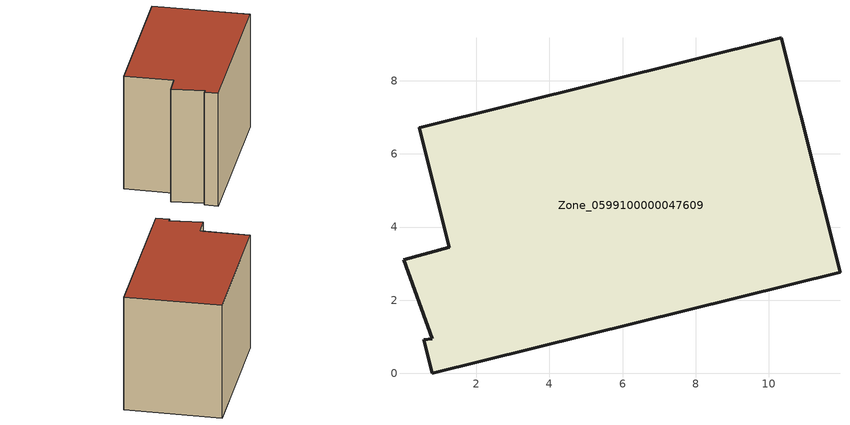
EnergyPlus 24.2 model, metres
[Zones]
Zone_0599100000047609
 floor ground (C_G): 11.95,2.77 0.79,0 0.56,0.91 0.8,0.94 0.01,3.11 1.26,3.45 0.44,6.72 10.34,9.18 z0
 wall outside (C_F): 0.44,6.72 1.26,3.45 0.01,3.11 0.8,0.94 0.56,0.91 0.79,0 11.95,2.77 10.34,9.18 0.44,6.72 z0:8.42
 roof outside (C_R): 0.79,0 11.95,2.77 10.34,9.18 0.44,6.72 1.26,3.45 0.01,3.11 0.8,0.94 0.56,0.91 z8.42
[BUILDING]
Pand.0599100000047609: North Axis=0; Terrain=City; Loads Convergence Tolerance Value=0.04; Temperature Convergence Tolerance Value=0.4; Solar Distribution=FullExterior; Maximum Number of Warmup Days=25; Minimum Number of Warmup Days=1
[Site:Location]
Rotterdam.The.Hague.AP_ZH_NLD Design_Conditions: Latitude=51.96; Longitude=4.45; Time Zone=1; Elevation=-4.5
[SITE:GROUNDTEMPERATURE:BUILDINGSURFACE]
18, 18, 18, 18, 18, 18, 18, 18, 18, 18, 18, 18
[MATERIAL] Thermal Absorptance=0.9; Solar Absorptance=0.7; Visible Absorptance=0.7
Name | Roughness | Thickness | Conductivity | Density | Specific Heat
G.TI.1975-1991 | MediumSmooth | 0.15 | 0.288461 | 540 | 1210
F.TI.1975-1991 | Rough | 0.3 | 0.230769 | 1920 | 840
R.TI.1975-1991 | MediumRough | 0.2 | 0.153846 | 1500 | 1000
[CONSTRUCTION]
C_G: G.TI.1975-1991
C_F: F.TI.1975-1991
C_R: R.TI.1975-1991
[ZONE]
Zone_0599100000047609: Type=1; Multiplier=1; Ceiling Height=Autocalculate; Volume=Autocalculate; Floor Area=autocalculate; Part of Total Floor Area=Yes
[ZONEINFILTRATION:DESIGNFLOWRATE]
Infil_Zone_0599100000047609: Zone or ZoneList or Space or SpaceList=Zone_0599100000047609; Schedule=AlwaysOn; Design Flow Rate Calculation Method=Flow/Area; Flow Rate per Floor Area=0.003; Constant Term Coefficient=1; Temperature Term Coefficient=0; Velocity Term Coefficient=0; Velocity Squared Term Coefficient=0
[HVACTEMPLATE:ZONE:IDEALLOADSAIRSYSTEM]
Zone_0599100000047609: Maximum Heating Supply Air Temperature=50; Minimum Cooling Supply Air Temperature=13; Maximum Heating Supply Air Humidity Ratio=0.0156; Minimum Cooling Supply Air Humidity Ratio=0.0077; Heating Limit=NoLimit; Cooling Limit=NoLimit; Dehumidification Control Type=ConstantSensibleHeatRatio; Cooling Sensible Heat Ratio=0.7; Dehumidification Setpoint=60; Humidification Control Type=None; Humidification Setpoint=30; Outdoor Air Method=None; Outdoor Air Flow Rate per Person=0.00944; Outdoor Air Flow Rate per Zone Floor Area=0; Outdoor Air Flow Rate per Zone=0; Demand Controlled Ventilation Type=None; Outdoor Air Economizer Type=NoEconomizer; Heat Recovery Type=None; Sensible Heat Recovery Effectiveness=0.7; Latent Heat Recovery Effectiveness=0.65
[ZONECONTROL:THERMOSTAT]
ThermostatControl_Zone_0599100000047609: Zone or ZoneList=Zone_0599100000047609; Control Type Schedule=DualSetpointControlType; Control 1=Thermostat_Zone_0599100000047609; Temperature Difference Between Cutout And Setpoint=0
[THERMOSTATSETPOINT:DUALSETPOINT]
Thermostat_Zone_0599100000047609: Heating Setpoint Temperature Schedule=HeatingSetpoint_Zone_0599100000047609; Cooling Setpoint Temperature Schedule=CoolingSetpoint_Zone_0599100000047609
[SCHEDULE:COMPACT]
HeatingSetpoint_Zone_0599100000047609: Through: 12/31, For: AllDays, Until: 24:00, 21
CoolingSetpoint_Zone_0599100000047609: Through: 12/31, For: AllDays, Until: 24:00, 24
DualSetpointControlType: Through: 12/31, For: AllDays, Until: 24:00, 4
AlwaysOn: Through: 12/31, For: AllDays, Until: 24:00, 1
